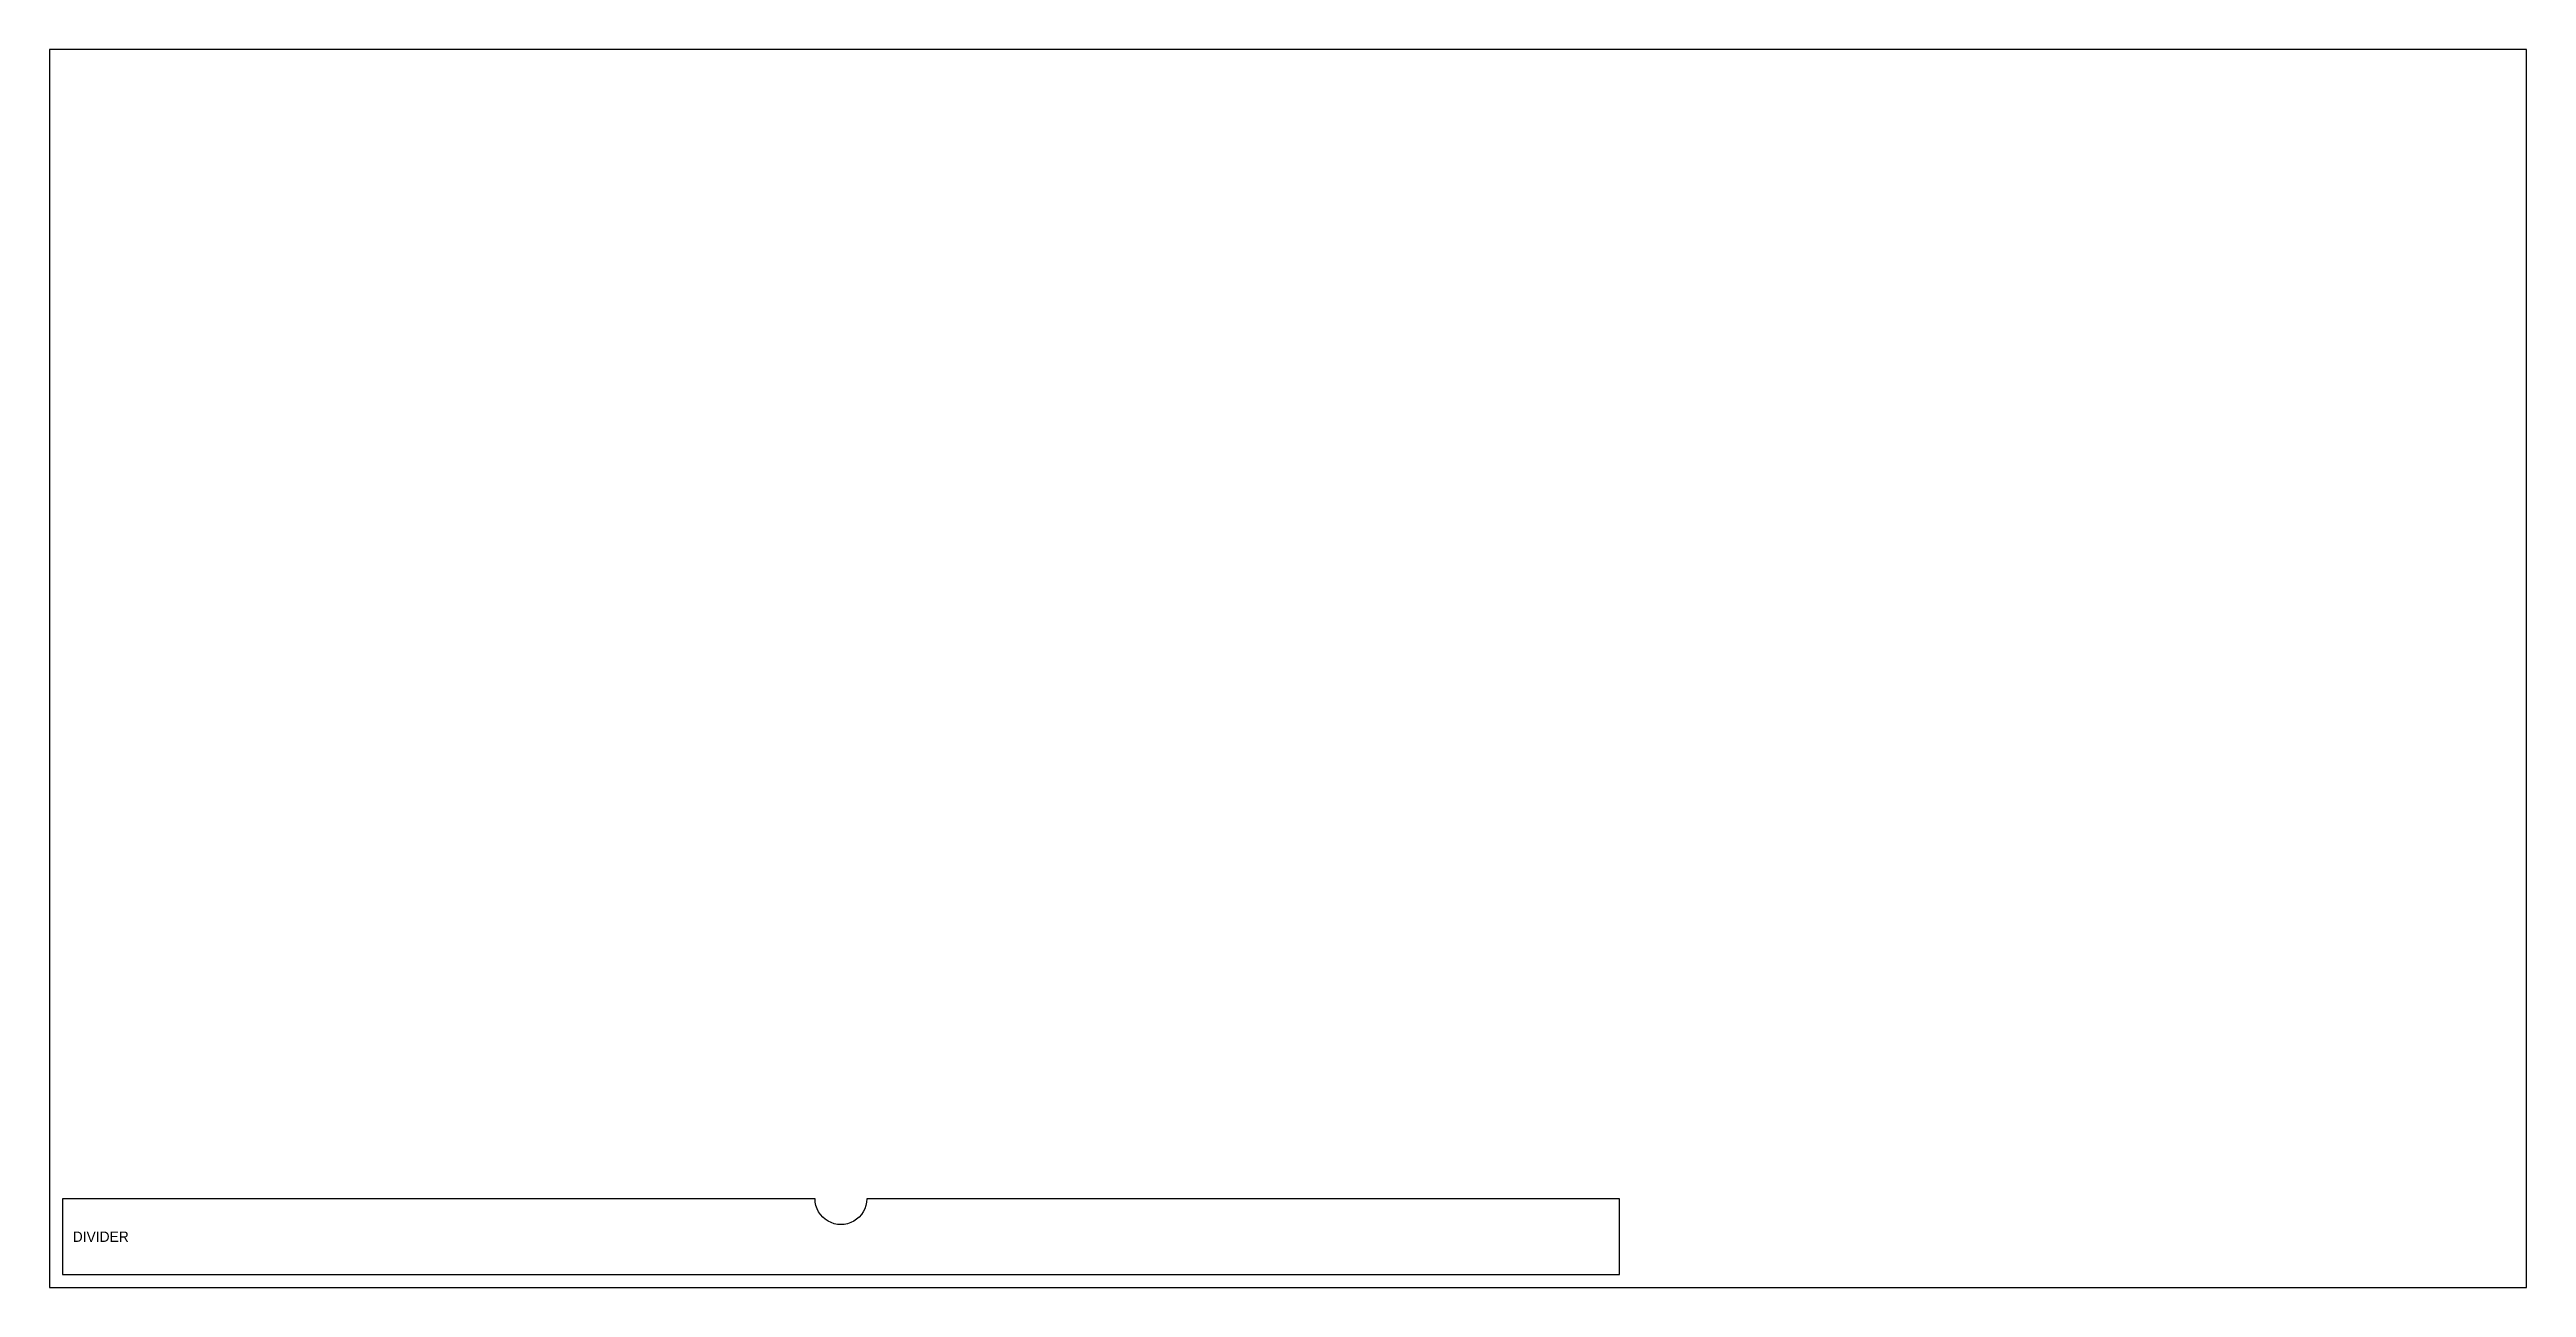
# Model space of a CAD drawing. Header units: inches. Extents: x 0 to 96, y 0 to 48.
import ezdxf

# ---------------------------------------------------------------- set-up
doc = ezdxf.new("R2010")
doc.units = ezdxf.units.IN
doc.header["$MEASUREMENT"] = 0
for name, color, linetype in [('LABEL_NOCUT', 3, 'CONTINUOUS'), ('PROFILE_OUTSIDE', 1, 'CONTINUOUS'), ('SHEET_BORDER', 8, 'CONTINUOUS')]:
    doc.layers.add(name, color=color, linetype=linetype)

msp = doc.modelspace()

# ---------------------------------------------------------------- linework, layer by layer
at = {"layer": 'PROFILE_OUTSIDE'}
msp.add_lwpolyline([(0.5, 0.5), (60.8438, 0.5), (60.8438, 3.4375), (31.6719, 3.4375), (31.6633, 3.307), (31.6378, 3.1787), (31.5958, 3.0548), (31.5379, 2.9375), (31.4652, 2.8287), (31.379, 2.7304), (31.2806, 2.6441), (31.1719, 2.5715), (31.0546, 2.5136), (30.9307, 2.4716), (30.8024, 2.4461), (30.6719, 2.4375), (30.5413, 2.4461), (30.4131, 2.4716), (30.2892, 2.5136), (30.1719, 2.5715), (30.0631, 2.6441), (29.9648, 2.7304), (29.8785, 2.8287), (29.8058, 2.9375), (29.748, 3.0548), (29.7059, 3.1787), (29.6804, 3.307), (29.6719, 3.4375), (0.5, 3.4375)], close=True, dxfattribs=at)
at = {"layer": 'SHEET_BORDER'}
msp.add_lwpolyline([(0, 0), (96, 0), (96, 48), (0, 48)], close=True, dxfattribs=at)

# ---------------------------------------------------------------- texts
at = {"layer": 'LABEL_NOCUT'}
msp.add_text('DIVIDER', height=0.4, dxfattribs=at).set_placement((0.9, 1.7688))

doc.saveas('drawing.dxf')
